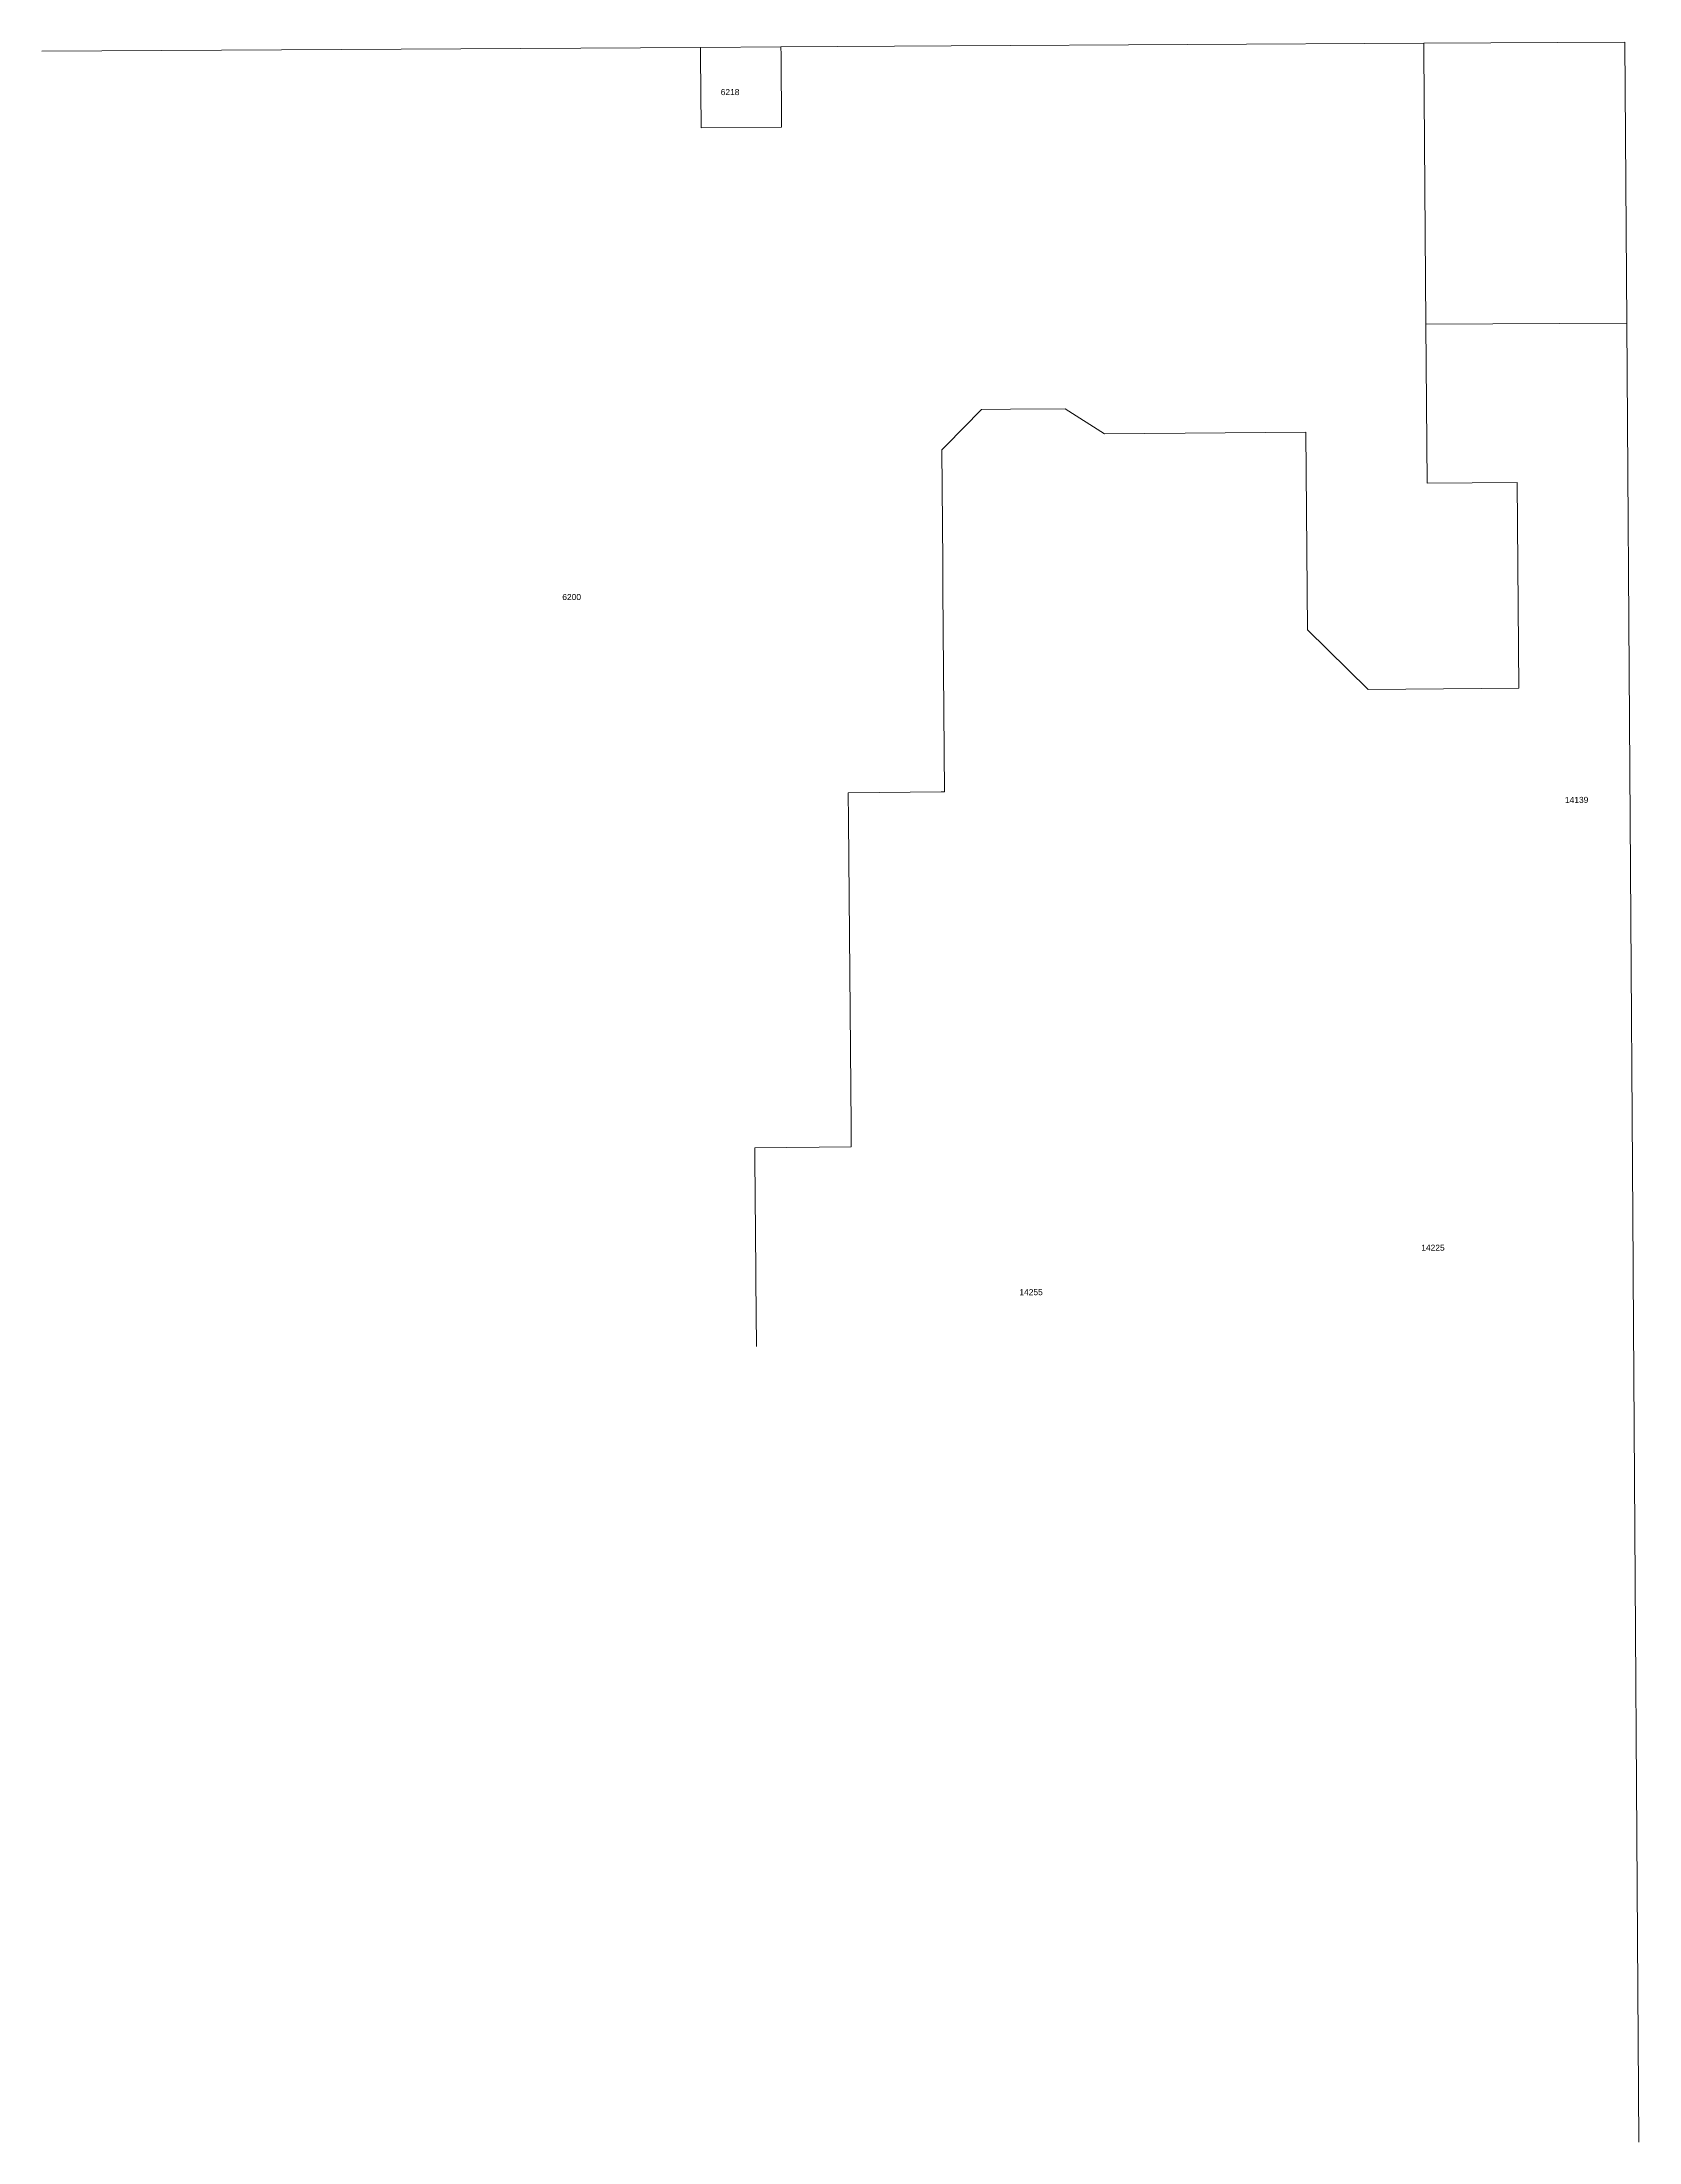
# Model space of a CAD drawing. Header units: feet. Extents: x 865220 to 2843873, y -2240498 to 972474.
# Drawn here: x 2833862 to 2835849, y 963130 to 965744 of the extents above; entities that cross this region are included whole.
import ezdxf
from ezdxf.enums import TextEntityAlignment as Align

# ---------------------------------------------------------------- set-up
doc = ezdxf.new("R2010")
doc.units = ezdxf.units.FT
doc.header["$LTSCALE"] = 0.015
doc.header["$MEASUREMENT"] = 0
doc.layers.add('Dakota County Addresses', color=7, linetype='Continuous', lineweight=5)
doc.layers.add('Dakota County Parcels', color=7, linetype='Continuous', lineweight=5)
doc.styles.add('Dimensions 100', font='arial.ttf')

# ---------------------------------------------------------------- blocks, each defined once
blk = doc.blocks.new('ACMAP_ANN_TEMPLATE_Dakota County Addresses')
at = {"layer": 'Dakota County Addresses', "style": 'Dimensions 100'}
blk.add_attdef('DakotaCountyAddress', text='', height=50, dxfattribs=at).set_placement((0, 0), align=Align.CENTER)

msp = doc.modelspace()

# ---------------------------------------------------------------- linework, layer by layer
at = {"layer": 'Dakota County Parcels', "lineweight": 5}
for p, q in [((2833862.4, 965732), (2834681.8, 965736.8)), ((2834781.8, 965737.4), (2834681.8, 965736.8)), ((2834993.5, 965738.6), (2834781.8, 965737.4)), ((2835581.8, 965742.1), (2834993.5, 965738.6)), ((2835831.7, 965743.5), (2835581.8, 965742.1)), ((2835831.7, 965743.5), (2835834.1, 965393.6)), ((2834682.4, 965636.8), (2834782.4, 965637.4)), ((2835834.1, 965393.6), (2835584.1, 965392.1)), ((2835585.8, 965194.3), (2835584.1, 965392.1)), ((2835135.6, 965287), (2835184.5, 965255.9)), ((2835184.5, 965255.9), (2835435, 965258)), ((2835435, 965258), (2835437, 965012)), ((2835697.8, 965195.3), (2835585.8, 965194.3)), ((2835700, 964939.1), (2835697.8, 965195.3)), ((2835437, 965012), (2835512.6, 964937.6)), ((2835512.6, 964937.6), (2835700, 964939.1)), ((2834749.2, 964367.1), (2834869.2, 964368.1)), ((2835849.3, 963129.5), (2835842.1, 964209.7))]:
    msp.add_line(p, q, dxfattribs=at)
for points in [[(2834682.4, 965636.8), (2834681.9, 965726.8), (2834681.8, 965736.8)], [(2834782.4, 965637.4), (2834781.9, 965727.4), (2834781.8, 965737.4)], [(2835584.1, 965392.1), (2835581.8, 965732.1), (2835581.8, 965742.1)], [(2835834.1, 965393.6), (2835842, 964219.7), (2835842.1, 964209.7)], [(2834981.9, 965235.8), (2834986.9, 965240.9), (2835031.4, 965286.2)], [(2835031.4, 965286.2), (2835067.4, 965286.5), (2835135.6, 965287)], [(2834985.4, 964810.1), (2834983.3, 965062.1), (2834983, 965096.2), (2834981.9, 965235.8)], [(2834865.5, 964809.1), (2834981.3, 964810.1), (2834985.4, 964810.1)], [(2834869.2, 964368.1), (2834869, 964395), (2834865.8, 964774.9), (2834865.5, 964809.1)], [(2834751.3, 964119.8), (2834750.6, 964203.3), (2834750.5, 964213.3), (2834749.3, 964354.3), (2834749.2, 964367.1)]]:
    msp.add_lwpolyline(points, dxfattribs=at)

# ---------------------------------------------------------------- block references
at = {"layer": 'Dakota County Addresses', "lineweight": 5, "xscale": 0.15, "yscale": 0.15, "zscale": 0.15}
for p, values in [((2834718.5, 965677.4), {'DakotaCountyAddress': '6218'}), ((2834521.4, 965048.9), {'DakotaCountyAddress': '6200'}), ((2835771.8, 964796.4), {'DakotaCountyAddress': '14139'}), ((2835593, 964239), {'DakotaCountyAddress': '14225'}), ((2835093, 964183.6), {'DakotaCountyAddress': '14255'})]:
    msp.add_blockref('ACMAP_ANN_TEMPLATE_Dakota County Addresses', p, dxfattribs=at).add_auto_attribs(values)

doc.saveas('drawing.dxf')
